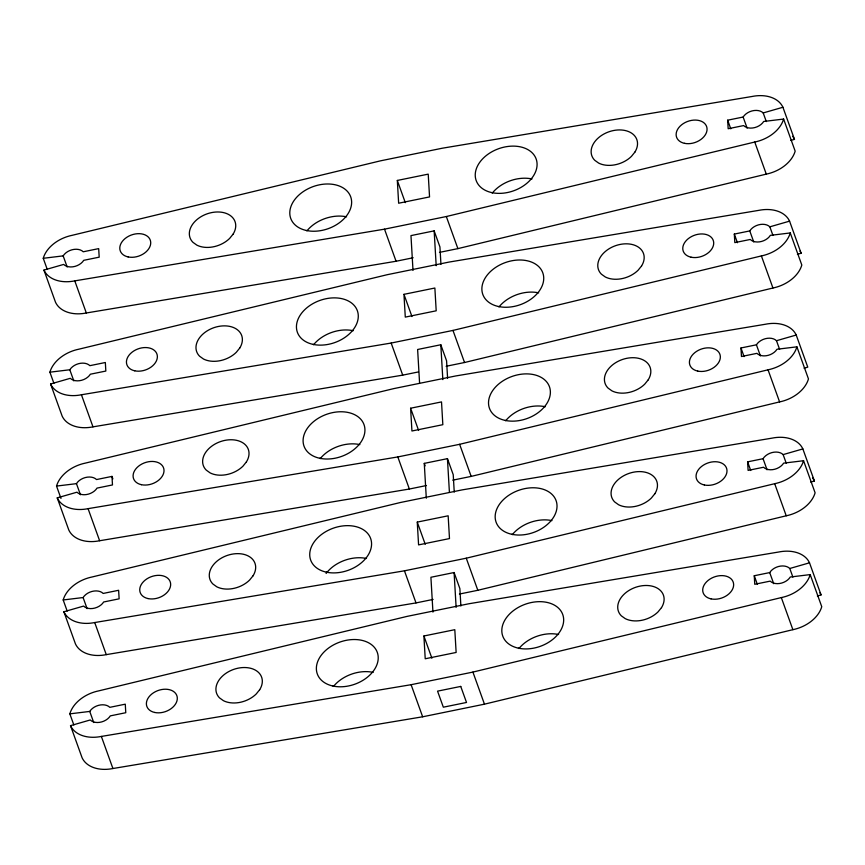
<?xml version="1.0" encoding="UTF-8"?>
<svg xmlns="http://www.w3.org/2000/svg" width="865" height="865" viewBox="0 0 865 865"><rect width="100%" height="100%" fill="white"/><g stroke="black" fill="none" stroke-linecap="round" stroke-linejoin="round"><path stroke-width="1.3" d="M413.167 257.759L396.073 261.252L86.327 312.979A31.875 22.349 -19.8 0 1 55.49 302.188L43.942 270.096L63.664 264.42A11.959 8.38 -19.8 0 0 83.732 260.322L99.194 257.165L98.686 248.623L83.235 251.78A11.959 8.38 -19.8 0 0 63.167 255.878L43.25 258.3L47.251 269.415M439.474 252.385L457.888 248.623L766.293 174.125A31.875 22.349 -19.8 0 0 795.162 151.148L783.614 119.056L763.698 121.478A11.959 8.38 -19.8 0 1 743.63 125.576L728.168 128.734L727.67 120.192L743.132 117.034A11.959 8.38 -19.8 0 1 763.2 112.937L782.922 107.26L794.481 139.351L790.783 140.422M418.498 371.918L402.722 375.14L92.977 426.856A31.875 22.349 -19.8 0 1 62.139 416.076L50.581 383.984L70.303 378.308A11.959 8.38 -19.8 0 0 90.382 374.21L105.833 371.053L105.335 362.511L89.884 365.668A11.959 8.38 -19.8 0 0 69.806 369.766L49.9 372.188L53.9 383.303M446.124 366.273L464.537 362.511L772.942 288.013A31.875 22.349 -19.8 0 0 801.812 265.036L790.253 232.945L770.347 235.367A11.959 8.38 -19.8 0 1 750.269 239.464L734.818 242.622L734.32 234.08L749.771 230.923A11.959 8.38 -19.8 0 1 769.85 226.825L789.572 221.148L801.12 253.24L797.422 254.31M426.456 485.535L409.361 489.028L99.626 540.744A31.875 22.349 -19.8 0 1 68.778 529.964L57.231 497.872L76.953 492.196A11.959 8.38 -19.8 0 0 97.031 488.098L112.482 484.941L111.985 476.399L96.534 479.556A11.959 8.38 -19.8 0 0 76.455 483.654L56.539 486.076L60.983 498.424M452.763 480.161L471.176 476.399L779.592 401.901A31.875 22.349 -19.8 0 0 808.461 378.924L796.903 346.833L776.997 349.255A11.959 8.38 -19.8 0 1 756.918 353.353L741.467 356.51L740.97 347.968L756.421 344.811A11.959 8.38 -19.8 0 1 776.489 340.713L796.222 335.036L807.769 367.128L804.072 368.198M433.106 599.423L416.011 602.916L106.265 654.632A31.875 22.349 -19.8 0 1 75.428 643.852L63.88 611.76L83.602 606.084A11.959 8.38 -19.8 0 0 103.67 601.986L119.132 598.829L118.624 590.287L103.173 593.444A11.959 8.38 -19.8 0 0 83.105 597.542L63.188 599.964L67.189 611.079M459.412 594.05L477.826 590.287L786.231 515.789A31.875 22.349 -19.8 0 0 815.1 492.812L803.553 460.721L783.636 463.143A11.959 8.38 -19.8 0 1 763.568 467.241L748.106 470.398L747.609 461.856L763.06 458.699A11.959 8.38 -19.8 0 1 783.139 454.601L802.861 448.924L814.419 481.016L810.721 482.075M817.36 595.963L821.058 594.904L809.51 562.812L789.788 568.489A11.959 8.38 -19.8 0 0 769.709 572.587L754.258 575.744L754.756 584.275L770.207 581.129A11.959 8.38 -19.8 0 0 790.286 577.02L810.191 574.598L821.75 606.7A31.875 22.349 -19.8 0 1 792.881 629.677L484.465 704.175L422.65 716.793L112.915 768.52A31.875 22.349 -19.8 0 1 82.078 757.74L70.519 725.649L90.241 719.972A11.959 8.38 -19.8 0 0 110.32 715.874L125.771 712.717L125.274 704.175L109.823 707.332A11.959 8.38 -19.8 0 0 89.744 711.43L69.838 713.852L73.839 724.967M43.942 270.096A31.875 22.349 -19.8 0 0 74.779 280.876L384.514 229.16L446.329 216.531L754.745 142.033A31.875 22.349 -19.8 0 0 783.614 119.056M50.581 383.984A31.875 22.349 -19.8 0 0 81.429 394.764L391.164 343.048L452.979 330.419L761.384 255.921A31.875 22.349 -19.8 0 0 790.253 232.945M57.231 497.872A31.875 22.349 -19.8 0 0 88.068 508.652L397.814 456.936L459.629 444.307L768.034 369.809A31.875 22.349 -19.8 0 0 796.903 346.833M63.88 611.76A31.875 22.349 -19.8 0 0 94.718 622.541L404.452 570.813L466.267 558.195L774.683 483.697A31.875 22.349 -19.8 0 0 803.553 460.721M70.519 725.649A31.875 22.349 -19.8 0 0 101.356 736.429L411.102 684.702L472.917 672.083L781.322 597.585A31.875 22.349 -19.8 0 0 810.191 574.598M397.316 180.45L428.218 174.135L429.548 196.917L398.646 203.221L397.316 180.45L405.307 202.659M440.945 264.333L439.928 246.914L434.154 230.869L410.972 235.604L413.005 270.442M403.955 294.338L434.868 288.023L436.198 310.805L405.285 317.109L403.955 294.338L411.956 316.547M447.594 378.221L446.578 360.802L440.804 344.757L417.622 349.492L419.579 382.99M410.605 408.226L441.518 401.911L442.837 424.683L411.935 430.997L410.605 408.226L418.606 430.435M426.304 498.208L424.272 463.381L447.443 458.645L453.228 474.69L454.244 492.109M417.254 522.103L448.157 515.8L449.486 538.571L418.584 544.885L417.254 522.103L425.245 544.323M460.883 605.997L459.866 588.578L454.093 572.533L430.911 577.269L432.943 612.096M423.893 635.991L454.806 629.688L456.136 652.459L425.223 658.773L423.893 635.991L431.894 658.211M763.2 112.937L766.314 121.576M754.745 142.033L766.293 174.125M743.132 117.034L747.122 128.139M769.85 226.825L772.964 235.464M727.67 120.192L730.784 128.831M761.384 255.921L772.942 288.013M749.771 230.923L753.772 242.027M776.489 340.713L779.603 349.352M734.32 234.08L737.434 242.719M768.034 369.809L779.592 401.901M756.421 344.811L760.422 355.915M783.139 454.601L786.253 463.24M740.97 347.968L744.073 356.607M774.683 483.697L786.231 515.789M763.06 458.699L767.06 469.803M789.788 568.489L792.891 577.128M747.609 461.856L750.723 470.495M781.322 597.585L792.881 629.677M769.709 572.587L773.71 583.691M754.258 575.744L757.372 584.383M446.329 216.531L457.888 248.623M452.979 330.419L464.537 362.511M384.514 229.16L396.073 261.252M459.629 444.307L471.176 476.399M391.164 343.048L402.722 375.14M466.267 558.195L477.826 590.287M424.272 463.381L425.158 465.846M397.814 456.936L409.361 489.028M472.917 672.083L484.465 704.175M404.452 570.813L416.011 602.916M411.102 684.702L422.65 716.793M74.779 280.876L86.327 312.979M63.167 255.878L67.156 266.993M111.985 476.399L112.872 478.875M81.429 394.764L92.977 426.856M69.806 369.766L73.806 380.881M88.068 508.652L99.626 540.744M76.455 483.654L80.456 494.769M94.718 622.541L106.265 654.632M83.105 597.542L87.095 608.657M101.356 736.429L112.915 768.52M89.744 711.43L93.744 722.545M434.154 230.869L436.187 265.706M440.804 344.757L442.837 379.594M447.443 458.645L449.4 492.142M454.093 572.533L456.125 607.371M799.995 251.185A31.875 22.349 -19.8 0 1 801.12 253.24M313.573 344.735A31.875 22.349 -19.8 0 1 353.212 330.711M499.019 306.87A31.875 22.349 -19.8 0 1 538.657 292.846M56.539 486.076A31.875 22.349 -19.8 0 1 85.408 463.099L393.824 388.601L455.639 375.972L765.374 324.256A31.875 22.349 -19.8 0 1 796.222 335.036M505.668 420.758A31.875 22.349 -19.8 0 1 545.307 406.734M782.922 107.26A31.875 22.349 -19.8 0 0 752.085 96.48L442.35 148.207L380.535 160.825L72.119 235.323A31.875 22.349 -19.8 0 0 43.25 258.3M792.664 136.313A31.875 22.349 -19.8 0 1 794.481 139.351M306.934 230.847A31.875 22.349 -19.8 0 1 346.562 216.823M492.38 192.981A31.875 22.349 -19.8 0 1 532.007 178.958M320.223 458.623A31.875 22.349 -19.8 0 1 359.862 444.599M63.188 599.964A31.875 22.349 -19.8 0 1 92.058 576.987L400.463 502.489L462.278 489.86L772.023 438.144A31.875 22.349 -19.8 0 1 802.861 448.924M812.603 477.977A31.875 22.349 -19.8 0 1 814.419 481.016M512.318 534.635A31.875 22.349 -19.8 0 1 551.946 520.622M326.116 573.473A31.875 22.349 -19.8 0 1 366.5 558.487M69.838 713.852A31.875 22.349 -19.8 0 1 98.707 690.876L407.112 616.377L468.927 603.748L778.673 552.021A31.875 22.349 -19.8 0 1 809.51 562.812M819.934 592.839A31.875 22.349 -19.8 0 1 821.058 594.904M518.957 648.523A31.875 22.349 -19.8 0 1 558.595 634.51M333.512 686.399A31.875 22.349 -19.8 0 1 373.15 672.375M49.9 372.188A31.875 22.349 -19.8 0 1 78.769 349.211L387.174 274.713L448.989 262.084L758.735 210.368A31.875 22.349 -19.8 0 1 789.572 221.148M233.107 234.145L229.625 238.437A23.906 16.759 -19.8 0 1 196.842 245.13L192.96 242.341A23.906 16.759 -19.8 0 1 211.536 212.617A23.906 16.759 -19.8 0 1 233.107 234.145M239.756 348.033L236.275 352.325A23.906 16.759 -19.8 0 1 203.491 359.018L199.599 356.229A23.906 16.759 -19.8 0 1 218.185 326.505A23.906 16.759 -19.8 0 1 239.756 348.033M246.395 461.921L242.924 466.213A23.906 16.759 -19.8 0 1 210.141 472.906L206.248 470.117A23.906 16.759 -19.8 0 1 224.824 440.393A23.906 16.759 -19.8 0 1 246.395 461.921M253.045 575.809L249.563 580.101A23.906 16.759 -19.8 0 1 216.78 586.794L212.898 584.005A23.906 16.759 -19.8 0 1 231.474 554.281A23.906 16.759 -19.8 0 1 253.045 575.809M634.899 152.099L631.428 156.392A23.906 16.759 -19.8 0 1 598.645 163.085L594.752 160.295A23.906 16.759 -19.8 0 1 613.328 130.572A23.906 16.759 -19.8 0 1 634.899 152.099M259.695 689.697L256.213 693.99A23.906 16.759 -19.8 0 1 223.429 700.682L219.537 697.893A23.906 16.759 -19.8 0 1 238.124 668.169A23.906 16.759 -19.8 0 1 259.695 689.697M641.549 265.988L638.067 270.28A23.906 16.759 -19.8 0 1 605.295 276.973L601.402 274.183A23.906 16.759 -19.8 0 1 619.978 244.46A23.906 16.759 -19.8 0 1 641.549 265.988M648.199 379.876L644.717 384.168A23.906 16.759 -19.8 0 1 611.933 390.861L608.041 388.071A23.906 16.759 -19.8 0 1 626.628 358.348A23.906 16.759 -19.8 0 1 648.199 379.876M654.837 493.764L651.367 498.045A23.906 16.759 -19.8 0 1 618.583 504.749L614.691 501.96A23.906 16.759 -19.8 0 1 633.266 472.236A23.906 16.759 -19.8 0 1 654.837 493.764M661.487 607.652L658.005 611.933A23.906 16.759 -19.8 0 1 625.233 618.626L621.34 615.848A23.906 16.759 -19.8 0 1 639.916 586.124A23.906 16.759 -19.8 0 1 661.487 607.652M460.742 686.421L437.56 691.146L443.334 707.192L466.516 702.466L460.742 686.421M684.453 143.32A15.938 11.169 -19.8 0 0 707.051 128.723A15.938 11.169 -19.8 0 0 683.296 123.598A15.938 11.169 -19.8 0 0 684.453 143.32M691.092 257.208A15.938 11.169 -19.8 0 0 713.701 242.611A15.938 11.169 -19.8 0 0 689.946 237.475A15.938 11.169 -19.8 0 0 691.092 257.208M697.741 371.096A15.938 11.169 -19.8 0 0 720.34 356.499A15.938 11.169 -19.8 0 0 696.585 351.363A15.938 11.169 -19.8 0 0 697.741 371.096M141.406 484.692A15.938 11.169 -19.8 0 0 164.004 470.095A15.938 11.169 -19.8 0 0 140.249 464.97A15.938 11.169 -19.8 0 0 141.406 484.692M319.693 458.266A31.875 22.349 -19.8 0 0 364.911 429.072A31.875 22.349 -19.8 0 0 317.401 418.822A31.875 22.349 -19.8 0 0 319.693 458.266M505.138 420.401A31.875 22.349 -19.8 0 0 550.356 391.207A31.875 22.349 -19.8 0 0 502.846 380.946A31.875 22.349 -19.8 0 0 505.138 420.401M306.405 230.49A31.875 22.349 -19.8 0 0 351.612 201.307A31.875 22.349 -19.8 0 0 304.102 191.046A31.875 22.349 -19.8 0 0 306.405 230.49M128.117 256.927A15.938 11.169 -19.8 0 0 150.715 242.33A15.938 11.169 -19.8 0 0 126.96 237.194A15.938 11.169 -19.8 0 0 128.117 256.927M491.85 192.625A31.875 22.349 -19.8 0 0 537.057 163.431A31.875 22.349 -19.8 0 0 489.547 153.181A31.875 22.349 -19.8 0 0 491.85 192.625M498.5 306.513A31.875 22.349 -19.8 0 0 543.707 277.319A31.875 22.349 -19.8 0 0 496.196 267.058A31.875 22.349 -19.8 0 0 498.5 306.513M704.38 484.984A15.938 11.169 -19.8 0 0 726.989 470.387A15.938 11.169 -19.8 0 0 703.234 465.251A15.938 11.169 -19.8 0 0 704.38 484.984M148.045 598.58A15.938 11.169 -19.8 0 0 170.654 583.983A15.938 11.169 -19.8 0 0 146.899 578.858A15.938 11.169 -19.8 0 0 148.045 598.58M326.343 572.154A31.875 22.349 -19.8 0 0 371.55 542.961A31.875 22.349 -19.8 0 0 324.04 532.71A31.875 22.349 -19.8 0 0 326.343 572.154M511.788 534.289A31.875 22.349 -19.8 0 0 556.995 505.095A31.875 22.349 -19.8 0 0 509.485 494.834A31.875 22.349 -19.8 0 0 511.788 534.289M711.03 598.872A15.938 11.169 -19.8 0 0 733.639 584.275A15.938 11.169 -19.8 0 0 709.884 579.139A15.938 11.169 -19.8 0 0 711.03 598.872M154.694 712.468A15.938 11.169 -19.8 0 0 177.303 697.871A15.938 11.169 -19.8 0 0 153.548 692.746A15.938 11.169 -19.8 0 0 154.694 712.468M332.993 686.042A31.875 22.349 -19.8 0 0 378.2 656.849A31.875 22.349 -19.8 0 0 330.69 646.587A31.875 22.349 -19.8 0 0 332.993 686.042M518.438 648.177A31.875 22.349 -19.8 0 0 563.645 618.983A31.875 22.349 -19.8 0 0 516.135 608.722A31.875 22.349 -19.8 0 0 518.438 648.177M134.756 370.815A15.938 11.169 -19.8 0 0 157.365 356.218A15.938 11.169 -19.8 0 0 133.61 351.082A15.938 11.169 -19.8 0 0 134.756 370.815M313.054 344.378A31.875 22.349 -19.8 0 0 358.261 315.184A31.875 22.349 -19.8 0 0 310.751 304.934A31.875 22.349 -19.8 0 0 313.054 344.378"/></g></svg>
